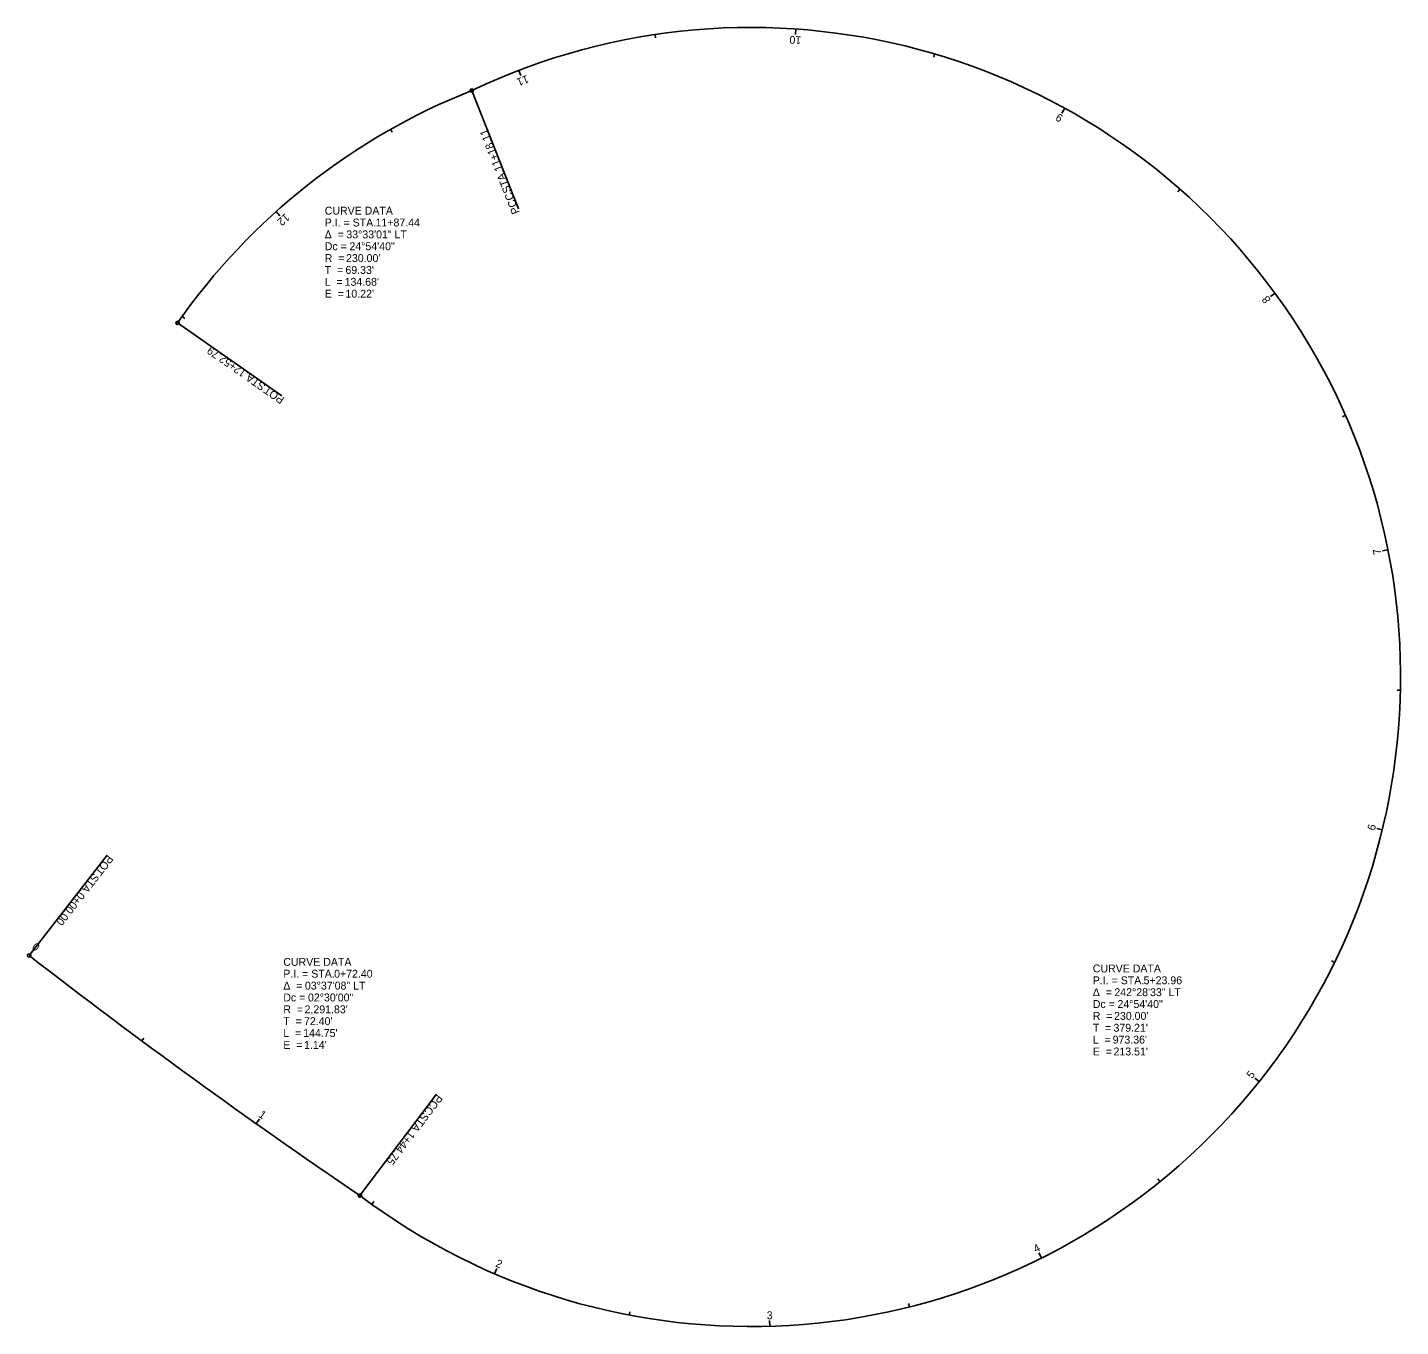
# Model space of a CAD drawing. Extents: x 220812 to 221298, y 546981 to 547441.
import ezdxf

# ---------------------------------------------------------------- set-up
doc = ezdxf.new("R2010")
doc.units = 0
for name, color, linetype in [('GE_X_Alignment', 7, 'Continuous'), ('GE_X_Alignment_100_Cardinal_Points', 7, 'Continuous'), ('GE_X_Alignment_100_Curve_Data', 7, 'Continuous'), ('GE_X_Alignment_100_Stations', 7, 'Continuous')]:
    doc.layers.add(name, color=color, linetype=linetype)

msp = doc.modelspace()

# ---------------------------------------------------------------- linework, layer by layer
at = {"layer": 'GE_X_Alignment'}
for centre, radius, start, end in [((221068.3, 547210.89), 230, 232.9808, 115.4566), ((221053.84, 547204.61), 230, 111.5271, 145.0775), ((222216.47, 548923.84), 2291.83, 232.2283, 235.84705)]:
    msp.add_arc(centre, radius, start, end, dxfattribs=at)
at = {"layer": 'GE_X_Alignment_100_Cardinal_Points'}
for p, q in [((220969.44, 547418.56), (220985.96, 547376.7)), ((220865.26, 547336.27), (220902.15, 547310.51)), ((220812.68, 547112.24), (220840.25, 547147.81)), ((220929.83, 547027.25), (220956.92, 547063.18))]:
    msp.add_line(p, q, dxfattribs=at)
for centre in [(220969.44, 547418.56), (220865.26, 547336.27), (220812.68, 547112.24), (220929.83, 547027.25)]:
    msp.add_circle(centre, 0.6, dxfattribs=at)
at = {"layer": 'GE_X_Alignment_100_Stations'}
for p, q in [((221034.35, 547438.37), (221034.53, 547437.19)), ((221084.21, 547440.34), (221084.07, 547438.35)), ((221133.33, 547431.51), (221132.99, 547430.36)), ((220986.09, 547425.7), (220986.8, 547423.83)), ((221179.38, 547412.29), (221178.41, 547410.54)), ((220940.68, 547404.85), (220941.27, 547403.8)), ((221220.2, 547383.6), (221219.41, 547382.7)), ((220900.16, 547375.73), (220901.5, 547374.24)), ((221253.88, 547346.77), (221252.26, 547345.59)), ((220866.87, 547338.55), (220867.84, 547337.85)), ((221278.82, 547303.55), (221277.72, 547303.06)), ((221293.85, 547255.96), (221291.88, 547255.57)), ((221298.26, 547206.26), (221297.06, 547206.28)), ((221291.85, 547156.77), (221289.9, 547157.24)), ((220812.68, 547112.24), (220813.91, 547113.82)), ((221274.91, 547109.83), (221273.83, 547110.36)), ((220852.54, 547082.05), (220853.25, 547083.02)), ((221248.25, 547067.65), (221246.68, 547068.89)), ((220893.04, 547052.74), (220894.2, 547054.37)), ((221213.12, 547032.21), (221212.36, 547033.14)), ((220934.05, 547024.14), (220934.75, 547025.11)), ((221171.17, 547005.18), (221170.27, 547006.97)), ((220977.49, 546999.58), (220978.28, 547001.42)), ((221124.38, 546987.83), (221124.09, 546989)), ((221025.21, 546984.97), (221025.43, 546986.15)), ((221074.95, 546980.99), (221074.89, 546982.99))]:
    msp.add_line(p, q, dxfattribs=at)

# ---------------------------------------------------------------- texts
at = {"layer": 'GE_X_Alignment_100_Cardinal_Points'}
for s, rotation, p in [('11+18.11', 111.5271, (220980.44, 547390.58)), (' STA. ', 111.5271, (220983.87, 547381.9)), ('PCC', 111.5271, (220986.42, 547375.43)), ('12+52.79', 145.0775, (220889.83, 547319.08)), (' STA. ', 145.0775, (220897.47, 547313.74)), ('POT', 145.0775, (220903.32, 547309.66)), ('POT', 232.2283, (220840.5, 547148.08)), (' STA. ', 232.2283, (220836.13, 547142.45)), ('0+00.00', 232.2283, (220830.42, 547135.08)), ('PCC', 232.9808, (220957.08, 547063.34)), (' STA. ', 232.9808, (220952.89, 547057.78)), ('1+44.75', 232.9808, (220947.28, 547050.34))]:
    msp.add_text(s, height=2.8, rotation=rotation, dxfattribs=at).set_placement(p)
at = {"layer": 'GE_X_Alignment_100_Curve_Data'}
for s, p in [('CURVE DATA', (220917.35, 547374.62)), ('P.I. = STA. ', (220917.35, 547370.42)), ('11+87.44', (220935.34, 547370.42)), ('Δ  = ', (220917.35, 547366.22)), ('33°33\'01" LT', (220925, 547366.22)), ('Dc = ', (220917.35, 547362.02)), ('24°54\'40"', (220926.1, 547362.02)), ('R  = ', (220917.35, 547357.82)), ("230.00'", (220924.89, 547357.82)), ('T  = ', (220917.35, 547353.62)), ("69.33'", (220924.67, 547353.62)), ('L  = ', (220917.35, 547349.42)), ("134.68'", (220924.39, 547349.42)), ('E  = ', (220917.35, 547345.22)), ("10.22'", (220924.69, 547345.22)), ('CURVE DATA', (220902.68, 547108.62)), ('P.I. = STA. ', (220902.68, 547104.42)), ('0+72.40', (220920.67, 547104.42)), ('CURVE DATA', (221189.33, 547106.29)), ('Δ  = ', (220902.68, 547100.22)), ('03°37\'08" LT', (220910.33, 547100.22)), ('Δ  = ', (221189.33, 547097.89)), ('P.I. = STA. ', (221189.33, 547102.09)), ('242°28\'33" LT', (221196.97, 547097.89)), ('5+23.96', (221207.32, 547102.09)), ('Dc = ', (220902.68, 547096.02)), ('02°30\'00"', (220911.42, 547096.02)), ('Dc = ', (221189.33, 547093.69)), ('24°54\'40"', (221198.07, 547093.69)), ('R  = ', (220902.68, 547091.82)), ("72.40'", (220910, 547087.62)), ("2,291.83'", (220910.21, 547091.82)), ('R  = ', (221189.33, 547089.49)), ("230.00'", (221196.86, 547089.49)), ('T  = ', (220902.68, 547087.62)), ('L  = ', (220902.68, 547083.42)), ("144.75'", (220909.72, 547083.42)), ('T  = ', (221189.33, 547085.29)), ("379.21'", (221196.65, 547085.29)), ('E  = ', (220902.68, 547079.22)), ("1.14'", (220910.02, 547079.22)), ('L  = ', (221189.33, 547081.09)), ("973.36'", (221196.36, 547081.09)), ('E  = ', (221189.33, 547076.89)), ("213.51'", (221196.67, 547076.89))]:
    msp.add_text(s, height=2.8, dxfattribs=at).set_placement(p)
at = {"layer": 'GE_X_Alignment_100_Stations'}
for s, rotation, p in [('10', 176.034, (221086.18, 547437.7)), ('11', 200.9452, (220988.95, 547424.11)), ('9', 151.1228, (221179.04, 547409.63)), ('12', 221.9269, (220903.39, 547375.27)), ('8', 126.2115, (221252.46, 547344.47)), ('7', 101.3003, (221291.59, 547254.48)), ('6', 76.3891, (221289.18, 547156.36)), ('0', 322.2283, (220813.4, 547114.85)), ('5', 51.4779, (221245.69, 547068.44)), ('1', 324.7283, (220893.68, 547055.35)), ('4', 26.5667, (221169.12, 547006.95)), ('2', 336.7443, (220977.58, 547002.26)), ('3', 1.6555, (221073.91, 546983.46))]:
    msp.add_text(s, height=2.8, rotation=rotation, dxfattribs=at).set_placement(p)

doc.saveas('drawing.dxf')
